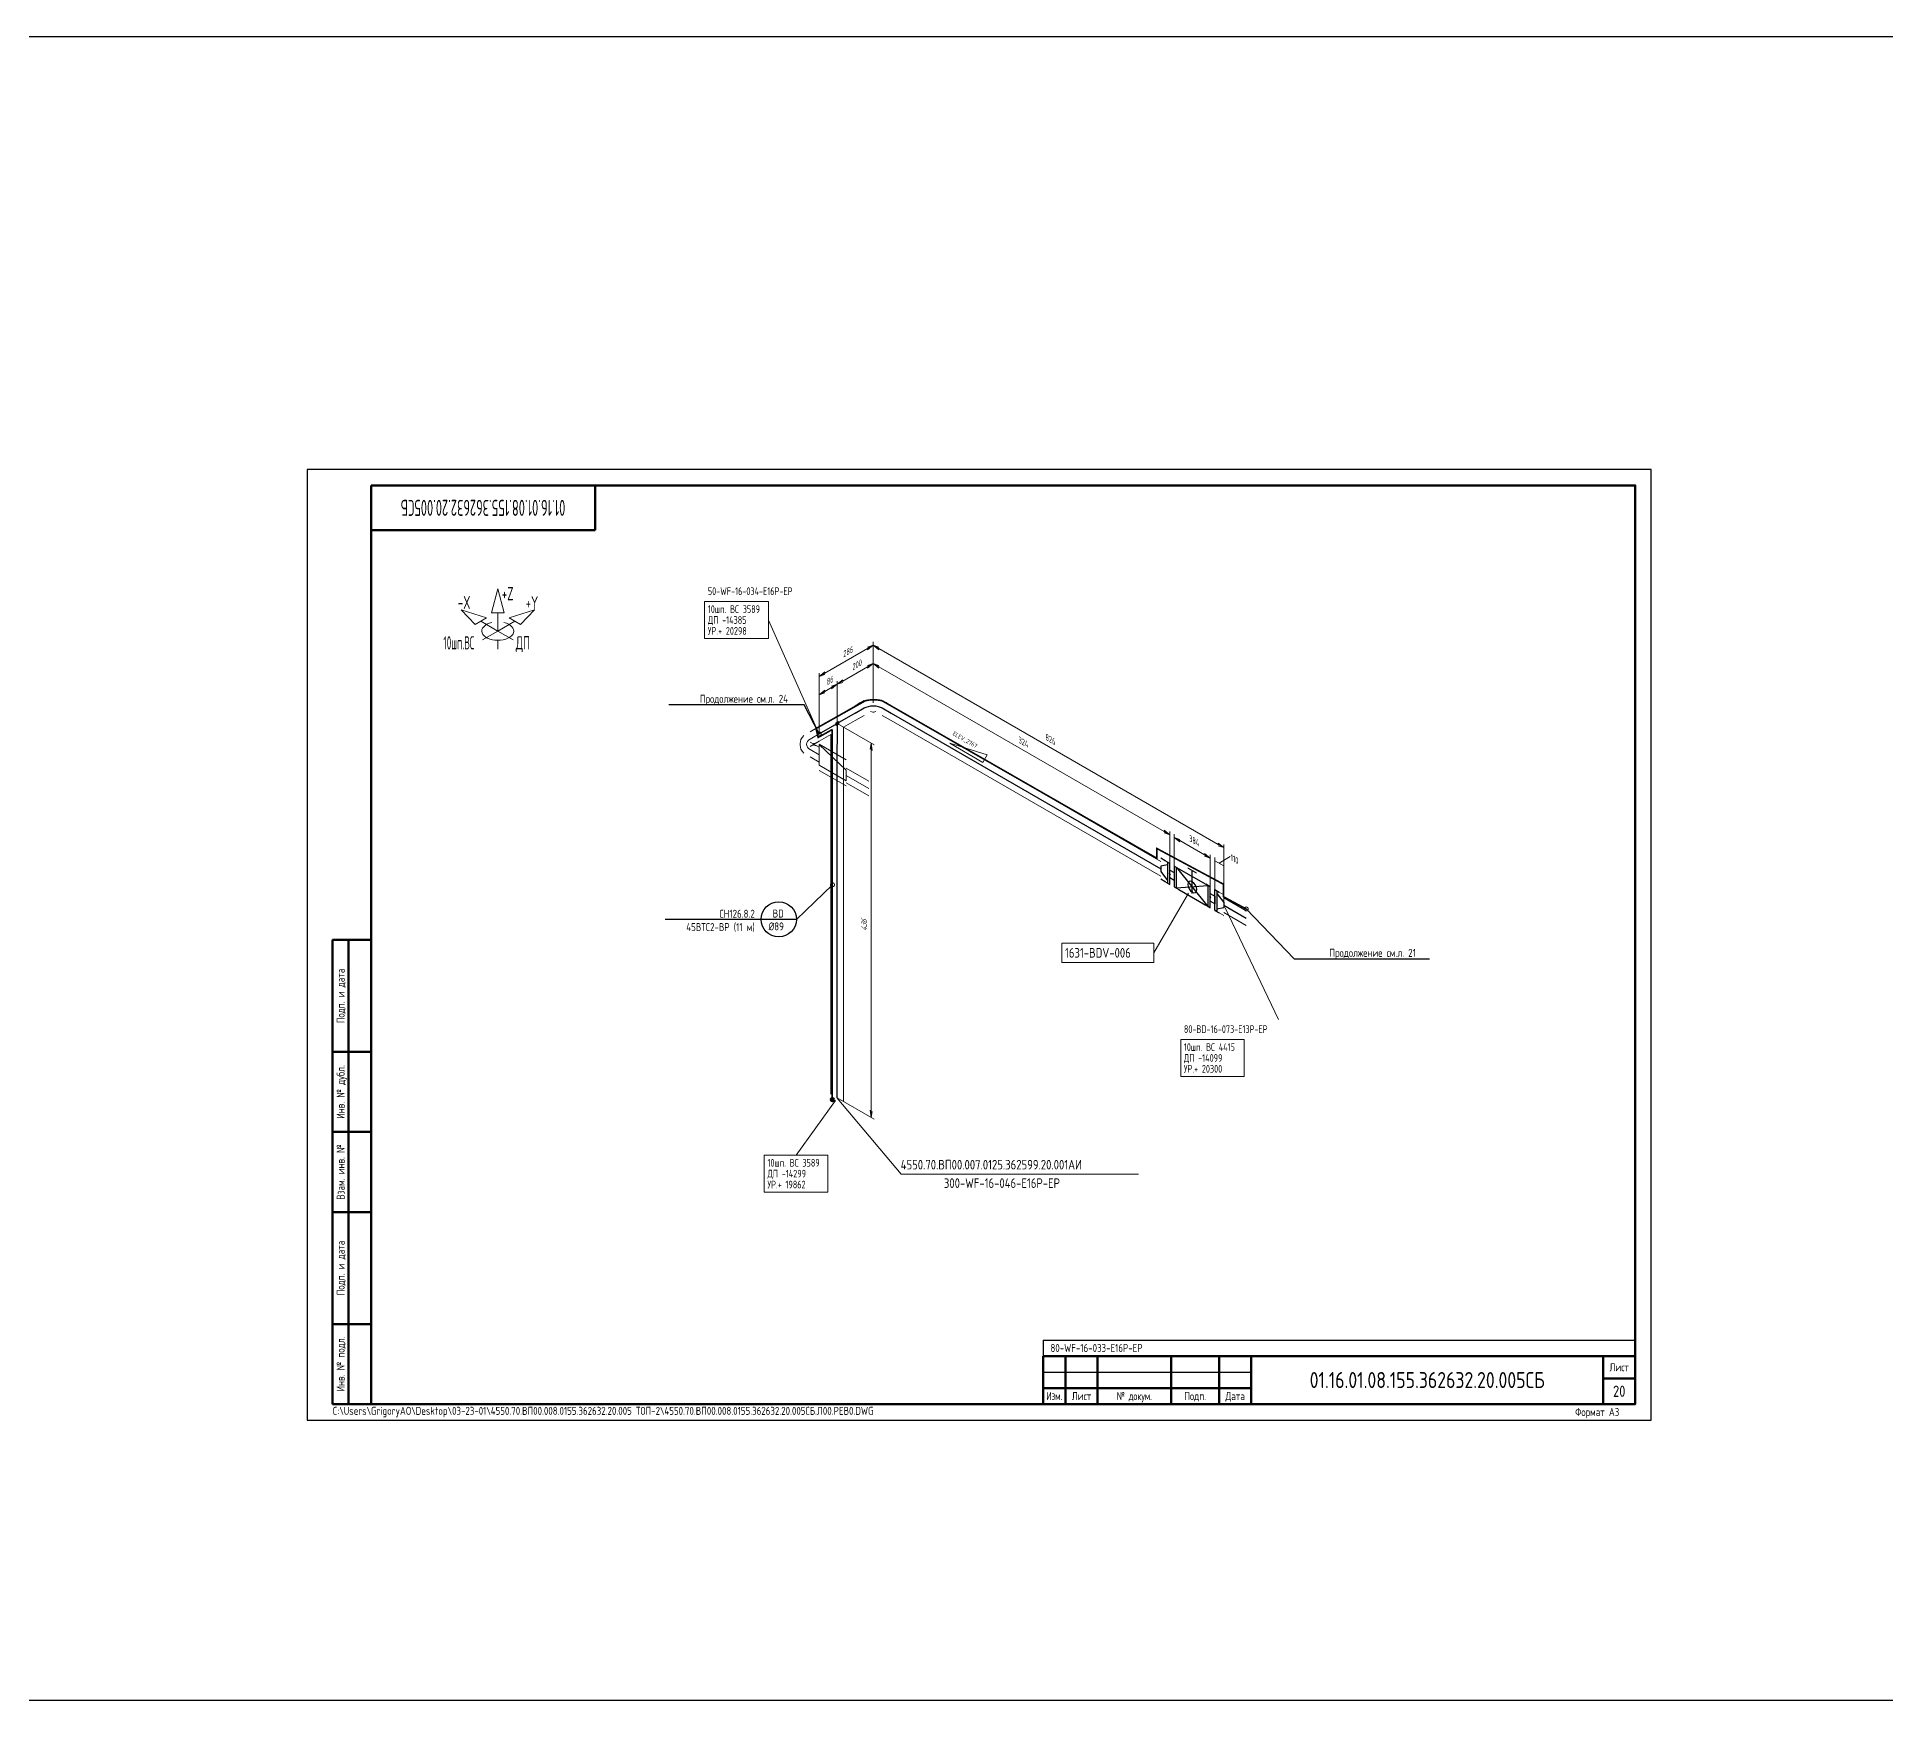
# Model space of a CAD drawing. Header units: millimetres. Extents: x 10051 to 26505, y 4675 to 5194.
# Drawn here: x 21702 to 22280, y 4675 to 5194 of the extents above; entities that cross this region are included whole.
import ezdxf
from ezdxf import colors
from ezdxf.entities.mleader import LeaderData, LeaderLine
from ezdxf.enums import TextEntityAlignment as Align
from ezdxf.math import Vec2, Vec3

# ---------------------------------------------------------------- set-up
doc = ezdxf.new("R2010")
doc.units = ezdxf.units.MM
doc.layers.get('0').update_dxf_attribs({"lineweight": 15})
for name, color, linetype, lineweight in [('--TEXT--', 150, 'Continuous', 25), ('_НС', 1, 'Continuous', 30), ('OFORMLENIE', 7, 'Continuous', 25), ('подложка', 252, 'Continuous', 9), ('Построение', 7, 'Continuous', 30), ('СН', 1, 'Continuous', 50)]:
    doc.layers.add(name, color=color, linetype=linetype, lineweight=lineweight)
doc.styles.add('GOST_2.304', font='CS_Gost2304.shx', dxfattribs={"height": 2.5})
doc.styles.add('GOST_2.304_07', font='CS_Gost2304.shx', dxfattribs={"width": 0.7})
doc.styles.add('GOST_2.304_09', font='CS_Gost2304.shx', dxfattribs={"width": 0.9})
doc.styles.add('Style-CS_Gost2304', font='CS_Gost2304.shx')
doc.styles.add('TNR_30', font='times.ttf', dxfattribs={"height": 3})

# ---------------------------------------------------------------- blocks, each defined once
blk = doc.blocks.new('TerminatorOpen_0.4')
at = {"color": 0, "linetype": 'ByBlock', "lineweight": -2}
for q in [(-1, 0.2), (-1, 0), (-1, -0.2)]:
    blk.add_line((0, 0), q, dxfattribs=at)
blk = doc.blocks.new('_DotSmall')
at = {"color": 0, "linetype": 'ByBlock', "const_width": 0.5}
blk.add_lwpolyline([(-0.0625, 0, 1), (0.0625, 0, 1)], format="xyb", close=True, dxfattribs=at)
blk = doc.blocks.new('*U5')
at = {"layer": 'СН'}
blk.add_hatch(color=256, dxfattribs=at).paths.add_polyline_path([(0.5, 0, 1), (-0.5, 0, 1)])
blk.add_circle((0, 0), 0.5, dxfattribs=at)
blk = doc.blocks.new('*U1752')
at = {"linetype": 'ByBlock', "lineweight": -2}
blk.add_lwpolyline([(420, 297), (0, 297), (0, 0), (420, 0)], close=True, dxfattribs=at)
at = {"linetype": 'ByBlock', "lineweight": 50}
blk.add_lwpolyline([(20, 292), (415, 292), (415, 5), (20, 5)], close=True, dxfattribs=at)
at = {"color": 0, "linetype": 'ByBlock', "lineweight": -2, "style": 'GOST_2.304'}
blk.add_text('Формат А3', height=2.5, dxfattribs=at).set_placement((410, 2.5), align=Align.MIDDLE_RIGHT)
at = {"linetype": 'ByBlock', "lineweight": -2, "insert": (8, 2.5), "char_height": 2.5, "attachment_point": 4, "style": 'GOST_2.304'}
blk.add_mtext('C:\\\\Users\\\\GrigoryAO\\\\Desktop\\\\03-23-01\\\\4550.70.ВП00.008.0155.362632.20.005 ТОП-2\\\\4550.70.ВП00.008.0155.362632.20.005СБ.Л00.РЕВ0.DWG', dxfattribs=at)
at = {"linetype": 'ByBlock', "lineweight": -2, "style": 'TNR_30'}
blk.add_attdef('ВЕРХНИЙ_НОМЕР_ЛИСТА', text='', height=3, dxfattribs=at).set_placement((410, 287), align=Align.MIDDLE_CENTER)
blk = doc.blocks.new('ST_2a_dyn')
at = {"linetype": 'ByBlock', "lineweight": 50, "extrusion": (0, 1, 0)}
for p, q in [((-185, 15), (0, 15)), ((-10, 8), (0, 8)), ((-185, 5), (-120, 5)), ((-185, 0), (0, 0))]:
    blk.add_line(p, q, dxfattribs=at)
at = {"linetype": 'ByBlock', "lineweight": 50, "extrusion": (1, 0, 0)}
for p, q in [((-185, 0), (-185, 15)), ((-178, 15), (-178, 0)), ((-168, 15), (-168, 0)), ((-145, 15), (-145, 0)), ((-130, 15), (-130, 0)), ((-120, 0), (-120, 15)), ((-10, 0), (-10, 15))]:
    blk.add_line(p, q, dxfattribs=at)
at = {"linetype": 'ByBlock', "lineweight": 50}
blk.add_line((0, 15), (0, 0), dxfattribs=at)
at = {"linetype": 'ByBlock', "lineweight": -2, "extrusion": (0, 1, 0)}
blk.add_line((-185, 10), (-120, 10), dxfattribs=at)
at = {"linetype": 'ByBlock', "lineweight": -2, "style": 'GOST_2.304'}
for s, p in [('Лист', (-5, 11.5)), ('Лист', (-173, 2.5)), ('Подп.', (-137.5, 2.5)), ('Дата', (-125, 2.5))]:
    blk.add_text(s, height=2.5, dxfattribs=at).set_placement(p, align=Align.MIDDLE_CENTER)
at = {"linetype": 'ByBlock', "lineweight": -2, "width": 0.9}
for s, style, p in [('Изм.', 'GOST_2.304', (-181.5, 2.5)), ('№ докум.', 'GOST_2.304_09', (-156.5, 2.5))]:
    blk.add_text(s, height=2.5, dxfattribs=dict(at, style=style)).set_placement(p, align=Align.MIDDLE_CENTER)
at = {"linetype": 'ByBlock', "lineweight": -2}
for tag, height, style, flags, p in [('ИЗМ_2', 2.5, 'GOST_2.304', 12, (-181.5, 12.5)), ('ЛИСТ_2', 2.5, 'GOST_2.304', 12, (-173, 12.5)), ('N_ДОК_2', 2.5, 'GOST_2.304_09', 12, (-156.5, 12.5)), ('ИЗМ_1', 2.5, 'GOST_2.304', 12, (-181.5, 7.5)), ('ЛИСТ_1', 2.5, 'GOST_2.304', 12, (-173, 7.5)), ('N_ДОК_1', 2.5, 'GOST_2.304_09', 12, (-156.5, 7.5)), ('ШИФР', 5, 'GOST_2.304', 4, (-65, 7.5)), ('LIST', 3.5, 'GOST_2.304', 4, (-5, 4))]:
    blk.add_attdef(tag, text='', height=height, dxfattribs=dict(at, style=style, flags=flags)).set_placement(p, align=Align.MIDDLE_CENTER)
at = {"linetype": 'ByBlock', "lineweight": -2, "style": 'GOST_2.304_07', "width": 0.7, "flags": 12}
for tag, p in [('ДАТА_2', (-125, 12.5)), ('ДАТА_1', (-125, 7.5))]:
    blk.add_attdef(tag, text='', height=2.5, dxfattribs=at).set_placement(p, align=Align.MIDDLE_CENTER)
blk = doc.blocks.new('ST_Top')
at = {"linetype": 'ByBlock', "lineweight": 50}
blk.add_line((70, 0), (70, -14), dxfattribs=at)
at = {"linetype": 'ByBlock', "lineweight": 50, "extrusion": (0, 1, 0)}
blk.add_line((0, -14), (70, -14), dxfattribs=at)
at = {"linetype": 'ByBlock', "lineweight": -2, "style": 'GOST_2.304', "width": 0.7, "flags": 4}
blk.add_attdef('ШИФР', text='', height=5, rotation=180, dxfattribs=at).set_placement((35, -7), align=Align.MIDDLE_CENTER)
blk = doc.blocks.new('ST_Left')
at = {"color": 2, "linetype": 'ByBlock', "lineweight": 50}
for p, q in [((8, 150), (8, 5)), ((20, 150), (8, 150)), ((13, 5), (13, 150)), ((8, 115), (20, 115)), ((8, 90), (20, 90)), ((20, 65), (8, 65)), ((20, 30), (8, 30)), ((8, 5), (20, 5))]:
    blk.add_line(p, q, dxfattribs=at)
at = {"color": 0, "linetype": 'ByBlock', "lineweight": -2, "style": 'GOST_2.304'}
for s, p in [('Подп. и дата', (10.5, 132.5)), ('Инв. № дубл.', (10.5, 102.5)), ('Взам. инв. №', (10.5, 77.5)), ('Подп. и дата', (10.5, 47.5)), ('Инв. № подл.', (10.5, 17.5))]:
    blk.add_text(s, height=2.5, rotation=90, dxfattribs=at).set_placement(p, align=Align.MIDDLE_CENTER)
at = {"color": 0, "linetype": 'ByBlock', "lineweight": -2, "style": 'GOST_2.304', "flags": 8}
for tag, p in [('ДУБЛ_ДАТА', (16.5, 141.25)), ('НОМЕР_ДУБЛ', (16.5, 102.5)), ('ВЗАМ_ИНВ', (16.5, 77.5)), ('ИНВ_ДАТА', (16.5, 56.25)), ('ИНВ_НОМЕР', (16.5, 17.5))]:
    blk.add_attdef(tag, text='', height=2.5, rotation=90, dxfattribs=at).set_placement(p, align=Align.MIDDLE_CENTER)

msp = doc.modelspace()

# ---------------------------------------------------------------- hatches: boundary and pattern name
at = {"layer": 'подложка', "extrusion": (0.707107, -0.408248, 0.57735)}
h = msp.add_hatch(color=256, dxfattribs=at)
edge = h.paths.add_edge_path()
edge.add_arc((15294.47, -9350.44), 1, -45, 315)
at = {"layer": 'подложка', "extrusion": (0.707107, 0.408248, -0.57735)}
h = msp.add_hatch(color=256, dxfattribs=at)
edge = h.paths.add_edge_path()
edge.add_arc((-6669.2, 12613.24), 1, -45, 315)
at = {"layer": 'подложка', "true_color": 0x000000, "extrusion": (0.707107, -0.408248, 0.57735)}
h = msp.add_hatch(color=18, dxfattribs=at)
edge = h.paths.add_edge_path()
edge.add_arc((15283.22, -9339.19), 1, -45, 315)
at = {"layer": 'подложка', "extrusion": (0.707107, 0.408248, -0.57735)}
h = msp.add_hatch(color=256, dxfattribs=at)
edge = h.paths.add_edge_path()
edge.add_arc((-6669.2, 12601.99), 1, 45, 405)
at = {"layer": 'подложка', "true_color": 0x000000, "extrusion": (0.707107, 0.408248, -0.57735)}
h = msp.add_hatch(color=18, dxfattribs=at)
edge = h.paths.add_edge_path()
edge.add_arc((-6773.09, 12717.12), 1, -45, 315)
at = {"layer": 'Построение', "ltscale": 0.3, "extrusion": (0.707107, 0.408248, -0.57735)}
h = msp.add_hatch(color=256, dxfattribs=at)
edge = h.paths.add_edge_path()
edge.add_arc((-6753.4, 12697.44), 1, -45, 315)

# ---------------------------------------------------------------- linework, layer by layer
at = {"layer": '--TEXT--'}
msp.add_circle((21934.17, 4918.62), 5.51, dxfattribs=at)
at = {"layer": '_НС', "linetype": 'Continuous', "lineweight": 30, "const_width": 0.5}
msp.add_lwpolyline([(21945.77, 4978.23), (21961.26, 4986.94, -0.111959), (21966.41, 4986.94), (22052.29, 4937.7), (22052.29, 4940.76), (22073.11, 4929.6), (22073.11, 4925.69), (22080.21, 4921.86)], format="xyb", dxfattribs=at)
for points in [[(21945.77, 4978.23), (21946.47, 4975.45), (21950.98, 4977.98)], [(21950.84, 4977.73), (21950.84, 4862.2), (21950.84, 4862.2)]]:
    msp.add_lwpolyline(points, dxfattribs=at)
at = {"layer": 'OFORMLENIE'}
for q in [(22201.82, 4787.19), (22016.77, 4782.19)]:
    msp.add_line((22016.77, 4787.19), q, dxfattribs=at)
at = {"layer": 'подложка'}
for p, q in [((21846.37, 5008.7, -4.87), (21846.37, 5014.42, -4.87)), ((21846.37, 5008.7, -4.87), (21841.07, 5011.77, -4.87)), ((21846.37, 5008.7, -4.87), (21841.6, 5005.95, -4.87)), ((21846.37, 5008.7, -4.87), (21851.67, 5011.77, -4.87)), ((21846.37, 5008.7, -4.87), (21851.14, 5005.95, -4.87)), ((21946.39, 4977.46, 242.02), (21930.9, 5012.14, 242.02)), ((21946.39, 4977.46, 242.02), (21930.9, 5012.14, 242.02)), ((21846.37, 5002.99, -4.87), (21846.37, 5005.85, -4.87)), ((22062.2, 4926.8, 309.62), (22051.3, 4908.16, 309.62)), ((22062.2, 4926.8, 309.62), (22051.3, 4908.16, 309.62)), ((22073.61, 4922.17, 317.65), (22090.29, 4887.32, 317.65)), ((22073.61, 4922.17, 317.65), (22090.29, 4887.32, 317.65)), ((21952.43, 4862.78, 154.73), (21972.39, 4838.99, -76.03)), ((21951.84, 4862.04, 154.73), (21939.59, 4844.97, 154.73)), ((21972.39, 4838.99, -76.03), (22046.61, 4838.99, -76.03))]:
    msp.add_line(p, q, dxfattribs=at)
at = {"layer": 'подложка', "extrusion": (0.707107, -0.408248, 0.57735)}
for p, q in [((21948.57, 4995.54, 253.27), (21961.91, 5003.24, 242.39)), ((21963.67, 4986.29, 228.24), (21963.67, 5005.28, 241.66)), ((21946.8, 4976.55, 242.02), (21946.8, 4995.54, 255.44)), ((21954.19, 4993.07, 244.64), (21961.91, 4997.52, 238.34)), ((21963.67, 4986.29, 228.24), (21963.67, 4999.56, 237.62)), ((21946.8, 4976.55, 242.02), (21946.8, 4989.82, 251.4)), ((21948.57, 4989.82, 249.23), (21950.66, 4991.03, 247.53)), ((21952.43, 4979.8, 237.42), (21952.43, 4993.07, 246.81)), ((21952.43, 4979.8, 237.42), (21952.43, 4993.07, 246.81))]:
    msp.add_line(p, q, dxfattribs=at)
at = {"layer": 'подложка', "extrusion": (-0.707107, -0.408248, 0.57735)}
for p, q in [((21963.67, 4986.29, 228.24), (21963.67, 5005.28, 241.66)), ((21965.44, 5003.24, 242.39), (22071.41, 4942.05, 328.91)), ((21963.67, 4986.29, 228.24), (21963.67, 4999.56, 237.62)), ((21965.44, 4997.52, 238.34), (22054.54, 4946.08, 311.09)), ((21952.43, 4979.8, 237.42), (21963.92, 4973.16, 246.81)), ((21963.03, 4858.77, 164.84), (21963.03, 4971.63, 244.64)), ((22056.31, 4932.81, 303.88), (22056.31, 4946.08, 313.26)), ((22057.72, 4932, 305.02), (22057.72, 4945.27, 314.41)), ((22059.48, 4943.22, 315.13), (22067.2, 4938.77, 321.43)), ((22068.96, 4925.5, 314.21), (22068.96, 4938.77, 323.59)), ((22070.37, 4924.69, 315.36), (22070.37, 4937.96, 324.74)), ((22071.78, 4936.13, 325.17), (22075.22, 4938.22, 330.87)), ((22073.18, 4923.07, 317.65), (22073.18, 4942.05, 331.08)), ((22070.37, 4936.94, 324.02), (22073.18, 4935.32, 326.31)), ((22073.18, 4923.07, 317.65), (22073.18, 4936.34, 327.04)), ((22068.79, 4925.81, 314.21), (22069.14, 4925.2, 314.21)), ((22068.79, 4925.4, 313.92), (22069.14, 4925.61, 314.5)), ((21952.43, 4862.86, 154.73), (21963.92, 4856.22, 164.12))]:
    msp.add_line(p, q, dxfattribs=at)
at = {"layer": 'подложка', "extrusion": (-5.55112e-17, 0.816497, 0.57735)}
for p, q in [((21958.05, 4985.36, 234.47), (21952.43, 4982.11, 239.06)), ((21958.05, 4985.36, 234.47), (21960.86, 4986.98, 232.17)), ((21959.64, 4986.37, 228.13), (21958.86, 4985.82, 228.9)), ((21960.62, 4986.83, 227.48), (21959.64, 4986.37, 228.13)), ((21961.77, 4987.15, 227.03), (21960.62, 4986.83, 227.48)), ((21963.03, 4987.32, 226.79), (21961.77, 4987.15, 227.03)), ((21963.52, 4983.38, 232.37), (21962.86, 4983.51, 232.17)), ((21964.32, 4987.32, 226.79), (21963.03, 4987.32, 226.79)), ((21963.83, 4983.38, 232.37), (21963.52, 4983.38, 232.37)), ((21964.49, 4983.51, 232.17), (21963.83, 4983.38, 232.37)), ((21965.58, 4987.15, 227.03), (21964.32, 4987.32, 226.79)), ((21966.73, 4986.83, 227.48), (21965.58, 4987.15, 227.03)), ((21969.3, 4985.36, 234.47), (21966.49, 4986.98, 232.17)), ((21967.71, 4986.37, 228.13), (21966.73, 4986.83, 227.48)), ((21968.49, 4985.82, 228.9), (21967.71, 4986.37, 228.13)), ((21969.3, 4985.36, 234.47), (22053.5, 4936.74, 303.21)), ((21946.8, 4978.86, 243.65), (21943.99, 4977.24, 245.95)), ((21946.8, 4978.86, 243.65), (21952.43, 4982.11, 239.06)), ((21958.05, 4980.74, 231.2), (21954.43, 4978.64, 234.16)), ((21958.05, 4980.74, 231.2), (21960.86, 4982.36, 228.9)), ((21969.3, 4980.74, 231.2), (21966.49, 4982.36, 228.9)), ((21969.3, 4980.74, 231.2), (22053.5, 4932.12, 299.95)), ((21940.9, 4974.22, 245.32), (21940.83, 4973.61, 246.18)), ((21940.83, 4973.61, 246.18), (21940.83, 4973, 247.04)), ((21940.83, 4973, 247.04), (21940.9, 4972.39, 247.9)), ((21941.09, 4974.84, 244.43), (21940.9, 4974.22, 245.32)), ((21940.9, 4972.39, 247.9), (21941.09, 4971.77, 248.79)), ((21941.43, 4975.47, 243.54), (21941.09, 4974.84, 244.43)), ((21941.09, 4971.77, 248.79), (21941.43, 4971.13, 249.68)), ((21941.99, 4976.08, 242.68), (21941.43, 4975.47, 243.54)), ((21946.8, 4974.24, 240.38), (21943.99, 4972.62, 242.68)), ((21946.8, 4972.37, 252.83), (21943.99, 4973.99, 250.54)), ((21945.99, 4973.77, 245.95), (21945.02, 4973.58, 246.22)), ((21945.02, 4973.58, 246.22), (21945.02, 4973.03, 247)), ((21945.02, 4973.03, 247), (21945.99, 4972.84, 247.27)), ((21946.8, 4974.24, 240.38), (21950.43, 4976.33, 237.42)), ((21946.8, 4973.32, 253.51), (21955.24, 4968.45, 260.4)), ((21941.43, 4971.13, 249.68), (21941.99, 4970.53, 250.54)), ((21946.8, 4967.75, 249.57), (21943.99, 4969.37, 247.27)), ((21955.24, 4960.3, 254.63), (21946.8, 4965.17, 247.74)), ((21962.27, 4961.81, 264.31), (21955.24, 4965.87, 258.57)), ((21962.27, 4957.19, 261.05), (21955.24, 4961.25, 255.31)), ((22071.78, 4927.14, 318.82), (22073.18, 4926.33, 319.96)), ((22071.78, 4920.61, 314.2), (22073.18, 4919.8, 315.34)), ((22073.18, 4925.38, 319.29), (22080.21, 4921.32, 325.03)), ((22073.18, 4920.76, 316.02), (22080.21, 4916.7, 321.76))]:
    msp.add_line(p, q, dxfattribs=at)
at = {"layer": 'подложка', "extrusion": (0.707107, 0.408248, -0.57735)}
for p, q in [((21954.43, 4972.15, 234.47), (21954.43, 4978.64, 239.06)), ((21950.43, 4974.46, 231.2), (21950.43, 4976.33, 232.53)), ((21950.43, 4864.01, 153.1), (21950.43, 4974.46, 231.2)), ((21954.43, 4861.7, 156.37), (21954.43, 4972.15, 234.47))]:
    msp.add_line(p, q, dxfattribs=at)
at = {"layer": 'подложка', "extrusion": (-5.55112e-17, 0.816497, 0.57735), "elevation": 4203.07, "flags": 128}
msp.add_lwpolyline([(-21946.8, -2664.36), (-21943.99, -2667.17, -0.414227), (-21943.99, -2672.8), (-21946.8, -2675.61)], format="xyb", dxfattribs=at)
at = {"layer": 'подложка', "elevation": 251.57, "flags": 128}
msp.add_lwpolyline([(21987.56, 4973.66), (21997.95, 4967.66), (21999.28, 4969.97), (21987.56, 4973.66)], dxfattribs=at)
at = {"layer": 'подложка', "extrusion": (-5.55112e-17, 0.816497, 0.57735), "elevation": 4201.08}
msp.add_lwpolyline([(-21962.27, -2648.89), (-21955.24, -2655.92)], dxfattribs=at)
at = {"layer": 'подложка'}
msp.add_ellipse((21846.37, 5008.7, -4.87), major_axis=(-5, 0), ratio=0.57735, start_param=5.105088, end_param=10.602875, dxfattribs=at)
for points in [[(21846.37, 5021.92, -4.87), (21844.37, 5014.42, -4.87), (21848.37, 5014.42, -4.87)], [(21834.88, 5015.34, -4.87), (21842.83, 5012.79, -4.87), (21839.3, 5010.75, -4.87)], [(21857.86, 5015.34, -4.87), (21849.91, 5012.79, -4.87), (21853.44, 5010.75, -4.87)], [(21911, 5017.94, 242.02), (21930.9, 5017.94, 242.02), (21930.9, 5006.34, 242.02), (21911, 5006.34, 242.02)], [(21946.8, 4966.81, 248.9), (21946.8, 4973.3, 253.5), (21955.24, 4965.19, 258.09), (21955.24, 4961.94, 255.79)], [(22022.6, 4911.16, 309.62), (22051.3, 4911.16, 309.62), (22051.3, 4905.16, 309.62), (22022.6, 4905.16, 309.62)], [(22059.74, 4881.12, 317.65), (22079.59, 4881.12, 317.65), (22079.59, 4869.52, 317.65), (22059.74, 4869.52, 317.65)], [(21929.64, 4844.97, 154.73), (21949.54, 4844.97, 154.73), (21949.54, 4833.37, 154.73), (21929.64, 4833.37, 154.73)]]:
    msp.add_3dface(points, dxfattribs=at)
at = {"layer": 'Построение', "color": 3}
msp.add_lwpolyline([(10050.53, 4674.72), (26505.36, 4674.72), (26505.36, 5194.3), (10050.53, 5194.3)], close=True, dxfattribs=at)
at = {"layer": 'Построение', "ltscale": 0.3, "extrusion": (-5.55112e-17, 0.816497, 0.57735), "elevation": 4203.07}
msp.add_lwpolyline([(-21958.05, -2686.86), (-21960.86, -2689.67, -0.414227), (-21966.49, -2689.67), (-21969.3, -2686.86)], format="xyb", dxfattribs=at)
at = {"layer": 'Построение', "ltscale": 0.3, "extrusion": (-0.707107, 0.408248, -0.57735), "elevation": -13626.79}
for points in [[(-15283.22, -9339.19), (-15288.85, -9344.81)], [(-15294.47, -9350.44), (-15288.85, -9344.81)], [(-15288.85, -9344.81), (-15283.22, -9350.44)]]:
    msp.add_lwpolyline(points, dxfattribs=at)
at = {"layer": 'Построение', "ltscale": 0.3, "extrusion": (-5.55112e-17, 0.816497, 0.57735)}
for points, elevation in [([(-21969.3, -2686.86), (-22053.5, -2602.66)], 4203.07), ([(-22054.9, -2601.26), (-22053.5, -2602.66)], 4207.07), ([(-22056.31, -2599.84), (-22054.9, -2601.26)], 4207.07), ([(-22057.72, -2598.44), (-22059.13, -2597.02)], 4207.07), ([(-22059.13, -2597.02), (-22067.55, -2588.6)], 4207.07), ([(-22054.9, -2601.26), (-22053.5, -2602.66)], 4199.07), ([(-22056.31, -2599.84), (-22054.9, -2601.26)], 4199.07), ([(-22057.72, -2598.44), (-22059.13, -2597.02)], 4199.07), ([(-22059.13, -2597.02), (-22067.55, -2588.6)], 4199.07), ([(-22068.96, -2587.19), (-22067.55, -2588.6)], 4207.07), ([(-22070.37, -2585.78), (-22071.78, -2584.37)], 4207.07), ([(-22068.96, -2587.19), (-22067.55, -2588.6)], 4199.07), ([(-22070.37, -2585.78), (-22071.78, -2584.37)], 4199.07), ([(-22073.18, -2582.97), (-22080.21, -2575.94)], 4203.07)]:
    msp.add_lwpolyline(points, dxfattribs=dict(at, elevation=elevation))
at = {"layer": 'Построение', "ltscale": 0.3, "extrusion": (-1, 0, 0), "elevation": -21952.43}
msp.add_lwpolyline([(-4862.86, 154.73), (-4973.3, 232.83)], dxfattribs=at)
at = {"layer": 'Построение', "ltscale": 0.3, "extrusion": (-0.707107, -0.408248, 0.57735), "elevation": -17434.53}
for points in [[(6753.4, 12701.65), (6752.7, 12698.14), (6754.11, 12696.73), (6757.62, 12697.44)], [(6756.22, 12699.9), (6756.22, 12700.6)]]:
    msp.add_lwpolyline(points, dxfattribs=at)
at = {"layer": 'Построение', "ltscale": 0.3, "elevation": 303.88}
msp.add_lwpolyline([(22056.13, 4933.12), (22056.49, 4932.5)], dxfattribs=at)
at = {"layer": 'Построение', "ltscale": 0.3, "extrusion": (0.707107, 0.408248, -0.57735), "elevation": 17434.53}
for points in [[(-6755.51, 12705.17), (-6770.98, 12709.39)], [(-6765.36, 12715.01), (-6761.14, 12699.55)], [(-6768.87, 12717.12), (-6772.39, 12717.82), (-6773.79, 12716.42), (-6773.09, 12712.9)]]:
    msp.add_lwpolyline(points, dxfattribs=at)
at = {"layer": 'Построение', "ltscale": 0.3, "extrusion": (0.707104, 0.405797, -0.57908), "elevation": 17421.85}
msp.add_lwpolyline([(-6708.86, 12752.59), (-6702.85, 12758.59)], dxfattribs=at)
at = {"layer": 'Построение', "ltscale": 0.3, "extrusion": (0.707107, 0.408248, -0.57735)}
msp.add_circle((-6763.25, 12707.28, 17434.53), 1.99, dxfattribs=at)
at = {"layer": 'Построение', "ltscale": 0.3, "extrusion": (0.707104, 0.405797, -0.57908)}
msp.add_point((22063.36, 4927.45, 308.73), dxfattribs=at)
at = {"layer": 'Построение', "ltscale": 0.3, "extrusion": (-0.707104, -0.405797, 0.57908)}
msp.add_solid([(6703.9, 12760.36, -17421.85), (6701.08, 12757.53, -17421.85), (6704.26, 12760.01, -17421.85), (6701.43, 12757.17, -17421.85)], dxfattribs=at)
at = {"layer": 'Построение', "ltscale": 0.3}
for points in [[(21952.78, 4979.6, 236.85), (21952.07, 4979.19, 237.42), (21952.07, 4980, 238), (21952.78, 4980.41, 237.42)], [(22056.31, 4936.06, 306.17), (22055.61, 4936.46, 305.6), (22055.61, 4929.97, 301.01), (22056.31, 4929.56, 301.58)], [(22057.72, 4930.78, 304.16), (22056.31, 4931.59, 303.02), (22056.31, 4934.03, 304.74), (22057.72, 4933.22, 305.89)], [(22058.42, 4934.84, 307.89), (22057.72, 4935.25, 307.32), (22057.72, 4928.75, 302.73), (22058.42, 4928.35, 303.3)], [(22068.96, 4928.75, 316.51), (22068.26, 4929.16, 315.93), (22068.26, 4922.66, 311.34), (22068.96, 4922.26, 311.91)], [(22070.37, 4923.47, 314.5), (22068.96, 4924.29, 313.35), (22068.96, 4926.72, 315.07), (22070.37, 4925.91, 316.22)], [(22070.37, 4927.94, 317.65), (22071.07, 4927.53, 318.23), (22071.07, 4921.04, 313.64), (22070.37, 4921.44, 313.06)]]:
    msp.add_3dface(points, dxfattribs=at)

# ---------------------------------------------------------------- block references
at = {"layer": 'OFORMLENIE'}
for name in ['*U1752', 'ST_Left']:
    msp.add_blockref(name, (21786.77, 4762.19), dxfattribs=at)
ref = msp.add_blockref('ST_Top', (21806.77, 5054.19), dxfattribs=at)
ref.add_attrib('ШИФР', '01.16.01.08.155.362632.20.005СБ', dxfattribs={"layer": '0', "linetype": 'ByBlock', "lineweight": -2, "height": 5, "rotation": 180, "style": 'GOST_2.304', "width": 0.7}).set_placement((21841.77, 5047.19), align=Align.MIDDLE_CENTER)
ref = msp.add_blockref('ST_2a_dyn', (22201.77, 4767.19), dxfattribs=at)
ref.add_attrib('LIST', '20', dxfattribs={"layer": '0', "linetype": 'ByBlock', "lineweight": -2, "height": 3.5, "style": 'GOST_2.304'}).set_placement((22196.77, 4771.19), align=Align.MIDDLE_CENTER)
ref.add_attrib('ШИФР', '01.16.01.08.155.362632.20.005СБ', dxfattribs={"layer": '0', "linetype": 'ByBlock', "lineweight": -2, "height": 5, "style": 'GOST_2.304'}).set_placement((22136.77, 4774.69), align=Align.MIDDLE_CENTER)
at = {"layer": 'подложка', "extrusion": (0.707107, -0.408248, 0.57735), "xscale": 2.5, "yscale": 2.5, "zscale": 2.5}
for p, rotation in [((15315.65, -9340.5, 13626.79), 314.9999999999999), ((15298.78, -9323.63, 13626.79), 134.9999999999999), ((15310.7, -9345.45, 13626.79), 314.9999999999999), ((15293.83, -9328.58, 13626.79), 134.9999999999999), ((15299.45, -9334.21, 13626.79), 314.9999999999999), ((15299.45, -9334.21, 13626.79), 134.9999999999999)]:
    msp.add_blockref('TerminatorOpen_0.4', p, dxfattribs=dict(at, rotation=rotation))
at = {"layer": 'подложка', "extrusion": (-0.707107, -0.408248, 0.57735), "xscale": 2.500000000000003, "yscale": 2.500000000000003, "zscale": 2.500000000000003}
for p, rotation in [((6648.02, 12623.17, -17434.53), 225.0000000000001), ((6652.97, 12618.22, -17434.53), 225.0000000000001), ((6674.19, 12618.22, -17418.63), 135.0000000000001), ((6745.61, 12710.86, -17434.53), 45.0000000000001), ((6747.02, 12712.26, -17434.53), 225.0000000000001), ((6758.26, 12723.51, -17434.53), 45.0000000000001), ((6757.53, 12732.68, -17434.53), 45.0000000000001), ((6775.46, 12516.94, -17418.63), 315.0000000000001)]:
    msp.add_blockref('TerminatorOpen_0.4', p, dxfattribs=dict(at, rotation=rotation))
at = {"layer": 'СН'}
msp.add_blockref('*U5', (21950.93, 4862.3), dxfattribs=at)

# ---------------------------------------------------------------- texts
at = {"layer": '--TEXT--', "style": 'GOST_2.304'}
for s, p in [('BD', (21932.27, 4919.19)), ('%%C89', (21931.01, 4915.17))]:
    msp.add_text(s, height=2.5, rotation=360, dxfattribs=at).set_placement(p)
at = {"layer": 'OFORMLENIE', "style": 'GOST_2.304'}
msp.add_text('80-WF-16-033-E16P-EP', height=2.5, dxfattribs=at).set_placement((22019.05, 4784.71), align=Align.MIDDLE_LEFT)
at = {"layer": 'подложка', "style": 'Style-CS_Gost2304'}
for s, width, p in [('-X', 0.75, (21833.87, 5019.7, -4.87)), ('+Z', 0.75, (21847.62, 5022.45, -4.87)), ('10шп.ВС', 0.628788, (21829.37, 5007.08, -4.87)), ('ДП', 0.75, (21852, 5007.08, -4.87))]:
    msp.add_text(s, height=4.125, dxfattribs=dict(at, width=width)).set_placement(p, align=Align.TOP_LEFT)
at = {"layer": 'подложка', "style": 'Style-CS_Gost2304', "width": 0.75}
msp.add_text('+Y', height=4.125, dxfattribs=at).set_placement((21859, 5019.58, -4.87), align=Align.TOP_RIGHT)
at = {"layer": 'подложка', "style": 'Style-CS_Gost2304', "width": 0.875}
for s, p in [('50-WF-16-034-E16P-EP', (21912, 5021.14, 242.02)), ('ДП -14385', (21912, 5012.14, 242.02)), ('10шп. ВС 3589', (21912, 5015.54, 242.02)), ('УР.+ 20298', (21912, 5008.74, 242.02)), ('80-BD-16-073-E13P-EP', (22060.74, 4884.32, 317.65)), ('10шп. ВС 4415', (22060.74, 4878.72, 317.65)), ('ДП -14099', (22060.74, 4875.32, 317.65)), ('УР.+ 20300', (22060.74, 4871.92, 317.65)), ('ДП -14299', (21930.64, 4839.17, 154.73)), ('10шп. ВС 3589', (21930.64, 4842.57, 154.73)), ('УР.+ 19862', (21930.64, 4835.77, 154.73))]:
    msp.add_text(s, height=2.4, rotation=360, dxfattribs=at).set_placement(p, align=Align.MIDDLE_LEFT)
at = {"layer": 'подложка', "style": 'Style-CS_Gost2304'}
for s, p in [('1631-BDV-006', (22023.6, 4908.16, 309.62)), ('4550.70.ВП00.007.0125.362599.20.001АИ', (21972.25, 4841.97, -76.03)), ('300-WF-16-046-E16P-EP ', (21985.76, 4836.21, -76.03))]:
    msp.add_text(s, height=3, rotation=360, dxfattribs=at).set_placement(p, align=Align.MIDDLE_LEFT)
at = {"layer": 'подложка', "extrusion": (0.707107, -0.408248, 0.57735), "char_height": 2.5, "attachment_point": 5, "text_direction": (0.707107, 0.408248, -0.57735), "style": 'GOST_2.304'}
for s, insert in [('\\A1;286', (21955.86, 5002.29, 249.13)), ('\\A1;200', (21958.67, 4998.2, 242.79)), ('\\A1;86', (21950.23, 4993.33, 249.68))]:
    msp.add_mtext(s, dxfattribs=dict(at, insert=insert))
at = {"layer": 'подложка', "extrusion": (-0.707107, -0.408248, 0.57735), "char_height": 2.5, "attachment_point": 5, "style": 'GOST_2.304'}
for s, insert, text_direction in [('\\A1;324', (22010.61, 4973.99, 277.03), (0.707107, -0.408248, 0.57735)), ('\\A1;826', (22019.05, 4974.84, 287.96), (0.707107, -0.408248, 0.57735)), ('\\A1;384', (22063.96, 4943.19, 320.59), (0.707107, -0.408248, 0.57735)), ('\\A1;110', (22076.55, 4937.45, 331.95), (0.707107, -0.408248, 0.57735)), ('\\A1;436', (21960.82, 4917.19, 203.44), (0, 0.816497, 0.57735))]:
    msp.add_mtext(s, dxfattribs=dict(at, insert=insert, text_direction=text_direction))
at = {"layer": 'подложка', "style": 'Style-CS_Gost2304'}
msp.add_attdef('ELEV_2767', text='0.3%', height=1.333, rotation=330, dxfattribs=at).set_placement((21992.36, 4974.73, 251.57), align=Align.MIDDLE_CENTER)

# ---------------------------------------------------------------- leaders
at = {"layer": '--TEXT--'}
ml = msp.add_multileader_mtext('Standard', dxfattribs=at)
ml.set_content('{\\C0;Продолжение см.л. 24}', color=256, style='GOST_2.304')
ml.set_leader_properties()
ml.set_arrow_properties(name='DOTSMALL')
ml.build(insert=Vec2(0, 0))
ml.multileader.update_dxf_attribs({"text_left_attachment_type": 6, "text_right_attachment_type": 6, "dogleg_length": 0.36, "arrow_head_size": 2.5})
ctx = ml.context
ctx.base_point, ctx.char_height, ctx.arrow_head_size, ctx.plane_origin = Vec3(21901.35, 4985.65, 164.72), 2.5, 2.5, Vec3(21945.96, 4988.78, 164.72)
ctx.left_attachment, ctx.right_attachment, ctx.text_align_type = 6, 6, 2
notes = []
notes.append((ctx, [(0, (1, 1, 0), (21942.09, 4985.65, 164.72), (-1, 0), 3.06, [(0, [(21946.8, 4976.55, 164.72)], 0, [])])]))
ctx.mtext.insert, ctx.mtext.defined_height, ctx.mtext.alignment, ctx.mtext.flow_direction = Vec3(21937.03, 4988.78, 164.72), 0.0309, 3, 5
ml = msp.add_multileader_mtext('Standard', dxfattribs=at)
ml.set_content('СН126.8.2\\P45ВТС2-ВР (11 м)', color=256, style='GOST_2.304')
ml.set_leader_properties()
ml.set_arrow_properties(name='DOTSMALL')
ml.build(insert=Vec2(0, 0))
ml.multileader.update_dxf_attribs({"text_left_attachment_type": 6, "text_right_attachment_type": 6, "dogleg_length": 0.36, "arrow_head_size": 2.5})
ctx = ml.context
ctx.base_point, ctx.char_height, ctx.arrow_head_size, ctx.plane_origin = Vec3(21898.03, 4918.62), 2.5, 2.5, Vec3(21925.76, 4938.1)
ctx.left_attachment, ctx.right_attachment, ctx.text_align_type = 6, 6, 2
notes.append((ctx, [(0, (1, 1, 0), (21939.68, 4918.62), (-1, 0), 11.02, [(0, [(21950.95, 4929.43)], 0, [])])]))
ctx.mtext.insert, ctx.mtext.defined_height, ctx.mtext.alignment, ctx.mtext.flow_direction = Vec3(21926.66, 4921.62), 0.0309, 3, 5
ml = msp.add_multileader_mtext('Standard', dxfattribs=at)
ml.set_content('{\\C0;Продолжение см.л. 21}', color=256, style='GOST_2.304')
ml.set_leader_properties()
ml.set_arrow_properties(name='DOTSMALL')
ml.build(insert=Vec2(0, 0))
ml.multileader.update_dxf_attribs({"text_left_attachment_type": 6, "text_right_attachment_type": 6, "dogleg_length": 0.36, "arrow_head_size": 2.5})
ctx = ml.context
ctx.base_point, ctx.char_height, ctx.arrow_head_size, ctx.plane_origin = Vec3(22098.29, 4906.28, 164.72), 2.5, 2.5, Vec3(22151.24, 4909.41, 164.72)
ctx.left_attachment, ctx.right_attachment, ctx.text_align_type = 6, 6, 2
notes.append((ctx, [(1, (1, 1, 0), (22095.23, 4906.28, 164.72), (1, 0), 3.06, [(0, [(22080.21, 4921.86, 164.72)], 0, [])])]))
ctx.mtext.insert, ctx.mtext.defined_height, ctx.mtext.alignment, ctx.mtext.flow_direction = Vec3(22133.22, 4909.4, 164.72), 0.0309, 3, 5
for ctx, leaders in notes:
    for number, flags, end, landing, length, lines in leaders:
        leader = LeaderData()
        leader.index, (leader.has_last_leader_line, leader.has_dogleg_vector, leader.attachment_direction) = number, flags
        leader.last_leader_point, leader.dogleg_vector, leader.dogleg_length = Vec3(end), Vec3(landing), length
        for number, points, colour, breaks in lines:
            line = LeaderLine()
            line.index, line.vertices, line.color, line.breaks = number, Vec3.list(points), colors.encode_raw_color(colour), breaks
            leader.lines.append(line)
        ctx.leaders.append(leader)

doc.saveas('drawing.dxf')
